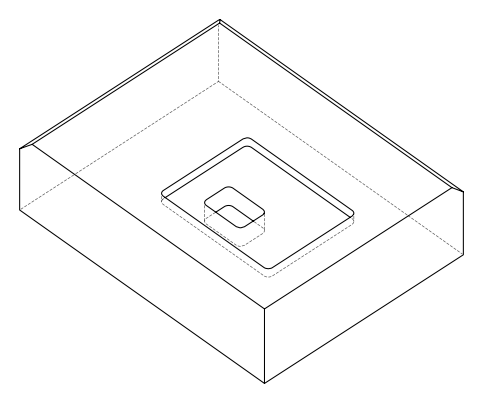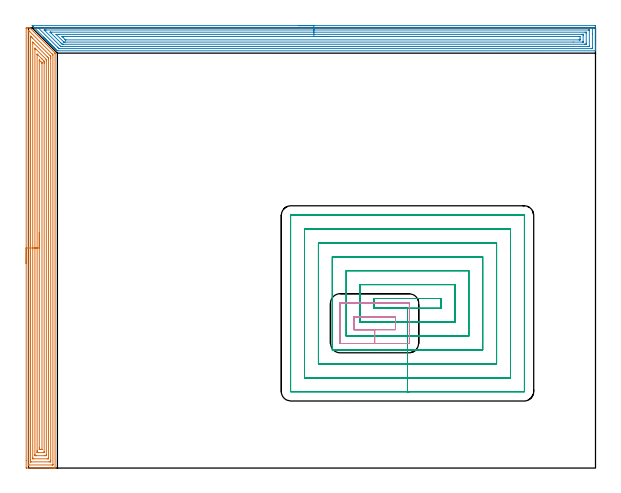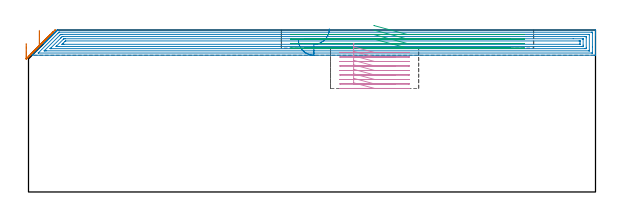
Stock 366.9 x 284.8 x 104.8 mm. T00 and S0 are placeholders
(PLAN: 4 operations, 1 tool changes, 56.6 min)
(1 AREA_MILL | FG_CHAMFER_SURFACE | UGT0205_001 | 15.87 min | 49783 mm3)
(2 AREA_MILL_1 | FG_CHAMFER_SURFACE_1 | UGT0205_001 | 17.43 min | 46985 mm3)
(3 MILL_RECTANGULAR_POCKET | POCKET_RECTANGULAR_STRAIGHT | NXT0201_011 | Follow Part, ap 3, ae 75% | 18.48 min | 240974 mm3)
(4 MILL_RECTANGULAR_POCKET_1 | POCKET_RECTANGULAR_STRAIGHT_1 | NXT0201_011 | Follow Part, ap 3, ae 75% | 4.85 min | 56056 mm3)
(TOOL UGT0205_001 | Chamfer Mill 20 x 3 x 45 deg. | D20 FL50 Z2)
(TOOL NXT0201_011 | ENDMILL 12mm [2P460-1200-NA 1630] | D12 FL38 Z6)
(OP 1 AREA_MILL)
G17 G21 G94 G90
T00 M6
G54
G17 G0 G90 X-1.5 Y132.4 S1061 M3
G43 Z114.8 H0
Z96.1
G94 G1 Y132.438 Z95.228 F250.
Y132.552 Z94.364
Y132.741 Z93.512
Y133.003 Z92.68
Y133.337 Z91.874
Y133.74 Z91.1
Y134.208 Z90.364
Y134.74 Z89.672
Y135.329 Z89.029
Y135.972 Z88.44
Y136.664 Z87.908
Y137.4 Z87.44
Y138.174 Z87.037
Y138.98 Z86.703
Y139.812 Z86.441
Y140.663 Z86.252
Y141.528 Z86.138
Y142.4 Z86.1
Y284.455
X-1.497 Y284.649 Z86.103
X-1.491 Y284.798 Z86.105
X-1.299 Y284.8 Z86.298
X-1. Z86.596
X-0.4 Z87.199
X0.763 Z88.363
X0.901 Z88.497
X17.148 Y268.552 Z104.747
X17.198 Y268.495 Z104.786
X17.2 Y268.15 Z104.8
Y0.151
X17.197 Y0.009 Z104.788
X17.181 Y0.007 Z104.772
X16.861 Y0. Z104.46
X16.414 Z104.013
X15.815 Z103.409
X14.63 Z102.227
X14.045 Z101.638
X3.905 Z91.502
X-1.293 Y0.001 Z86.304
X-1.492 Y0.01 Z86.106
X-1.499 Y0.208 Z86.099
X-1.5 Y5.028 Z86.1
Y142.4
X-0.086 Z87.514
Y282.419
X-0.084 Y282.635 Z87.516
X-0.082 Y282.742 Z87.518
X-0.079 Y282.787 Z87.521
X0.015 Y282.79 Z87.615
X0.403 Z88.003
X0.77 Y282.477 Z88.37
X0.79 Y282.459 Z88.39
X15.1 Y268.15 Z102.7
X15.273 Y267.974 Z102.873
X15.626 Y267.613 Z103.226
X15.779 Y267.444 Z103.379
X15.782 Y267.394 Z103.382
X15.785 Y267.288 Z103.385
X15.786 Y2.381 Z103.386
X15.784 Y2.165 Z103.384
X15.782 Y2.058 Z103.382
X15.779 Y2.013 Z103.379
X15.685 Y2.009 Z103.285
X15.306 Y2.001 Z102.906
X0.263 Y2. Z87.863
X0.037 Y2.002 Z87.637
X-0.059 Y2.006 Z87.541
X-0.075 Y2.009 Z87.525
X-0.079 Y2.02 Z87.521
X-0.083 Y2.065 Z87.517
X-0.085 Y2.16 Z87.515
X-0.086 Y142.4 Z87.514
X1.328 Z88.928
X1.329 Y279.291 Z88.929
X1.33 Y279.379 Z88.93
X1.332 Y279.437 Z88.932
X1.334 Y279.454 Z88.934
X1.363 Y279.428 Z88.963
X1.655 Y279.144 Z89.255
X1.949 Y278.852 Z89.549
X2.54 Y278.261 Z90.14
X14.045 Y266.755 Z101.645
X14.237 Y266.558 Z101.837
X14.332 Y266.457 Z101.932
X14.365 Y266.409 Z101.965
X14.366 Y266.366 Z101.966
X14.37 Y266.038 Z101.97
X14.371 Y265.474 Z101.971
X14.372 Y265.145 Z101.972
X14.371 Y5.056 Z101.971
Y4.728
X14.366 Y4.164 Z101.966
X14.364 Y4.01 Z101.964
X14.205 Y4.002 Z101.805
X14.045 Y4.001 Z101.645
X13.323 Y4. Z100.923
X1.655 Z89.255
X1.492 Y4.002 Z89.092
X1.384 Y4.006 Z88.984
X1.347 Y4.01 Z88.947
X1.335 Y4.02 Z88.935
X1.333 Y4.055 Z88.933
X1.33 Y4.164 Z88.93
X1.329 Y4.493 Z88.929
X1.328 Y5.056 Z88.928
Y142.4
X2.743 Z90.343
Y275.285
X2.745 Y275.483 Z90.345
X2.748 Y275.581 Z90.348
X2.749 Y275.59 Z90.349
X2.76 Y275.582 Z90.36
X2.791 Y275.555 Z90.391
X3.066 Y275.285 Z90.666
X12.275 Y266.075 Z99.875
X12.868 Y265.474 Z100.468
X12.95 Y265.383 Z100.55
X12.953 Y265.302 Z100.553
X12.955 Y265.13 Z100.555
X12.957 Y264.787 Z100.557
Y264.583
Y6.84
X12.953 Y6.156 Z100.553
X12.95 Y6.055 Z100.55
X12.946 Y6.01 Z100.546
X12.899 Y6.008 Z100.499
X12.691 Y6.004 Z100.291
X12.275 Y6. Z99.875
X12.223 Z99.823
X3.374 Z90.974
X2.993 Y6.002 Z90.593
X2.803 Y6.007 Z90.403
X2.758 Y6.01 Z90.358
X2.749 Y6.017 Z90.349
X2.747 Y6.032 Z90.347
X2.745 Y6.093 Z90.345
X2.743 Y6.636 Z90.343
Y6.84
Y142.4
X4.157 Z91.757
Y270.98
X4.161 Y271.717 Z91.761
X4.162 Y271.72 Z91.762
X4.178 Y271.717 Z91.778
X4.31 Y271.589 Z91.91
X5.076 Y270.825 Z92.676
X11.39 Y264.51 Z98.99
X11.489 Y264.405 Z99.089
X11.536 Y264.354 Z99.136
X11.539 Y264.154 Z99.139
X11.542 Y263.845 Z99.142
X11.543 Y263.691 Z99.143
Y263.536
X11.542 Y8.47 Z99.142
X11.541 Y8.315 Z99.141
X11.536 Y8.015 Z99.136
X11.39 Y8.01 Z98.99
X11.121 Y8.002 Z98.721
X10.505 Y8. Z98.105
X10.239 Z97.839
X4.929 Z92.529
X4.31 Y8.004 Z91.91
X4.222 Y8.006 Z91.822
X4.174 Y8.009 Z91.774
X4.164 Y8.161 Z91.764
X4.159 Y8.469 Z91.759
X4.158 Y8.623 Z91.758
X4.157 Y142.4 Z91.757
X5.571 Z93.171
Y267.771
X5.572 Y267.844 Z93.172
X5.574 Y267.864 Z93.174
X5.601 Y267.841 Z93.201
X5.746 Y267.702 Z93.346
X5.967 Y267.485 Z93.567
X6.08 Y267.372 Z93.68
X8.735 Y264.718 Z96.335
X9.62 Y263.832 Z97.22
X9.76 Y263.691 Z97.36
X9.902 Y263.539 Z97.502
X10.122 Y263.301 Z97.722
X10.125 Y263.182 Z97.725
X10.127 Y262.799 Z97.727
X10.129 Y262.286 Z97.729
Y261.907
Y10.786
X10.127 Y10.407 Z97.727
X10.124 Y10.151 Z97.724
X10.122 Y10.026 Z97.722
X10.113 Y10.01 Z97.713
X10.081 Y10.006 Z97.681
X10.022 Y10.002 Z97.622
X6.484 Y10. Z94.084
X6.08 Y10.001 Z93.68
X5.595 Y10.004 Z93.195
X5.58 Y10.01 Z93.18
X5.577 Y10.022 Z93.177
X5.573 Y10.407 Z93.173
X5.571 Y10.92 Z93.171
Y11.299
Y142.4
X6.985 Z94.585
Y263.691
X6.987 Y263.889 Z94.587
X6.99 Y263.987 Z94.59
X6.992 Y263.997 Z94.592
X7.001 Y263.992 Z94.601
X7.033 Y263.965 Z94.633
X7.106 Y263.896 Z94.706
X8.203 Y262.799 Z95.803
X8.562 Y262.434 Z96.162
X8.663 Y262.327 Z96.263
X8.708 Y262.276 Z96.308
X8.71 Y262.253 Z96.31
X8.712 Y262.145 Z96.312
X8.715 Y261.928 Z96.315
Y12.191
X8.713 Y12.082 Z96.313
X8.71 Y12.029 Z96.31
X8.709 Y12.01 Z96.309
X8.039 Y12. Z95.639
X7.059 Y12.002 Z94.659
X7.044 Y12.003 Z94.644
X7. Y12.009 Z94.6
X6.987 Y12.169 Z94.587
X6.986 Y12.191 Z94.586
X6.985 Y13.062 Z94.585
Y142.4
Y143.272 Z94.623
Y144.136 Z94.737
Y144.988 Z94.926
Y145.82 Z95.188
Y146.626 Z95.522
Y147.4 Z95.925
Y148.136 Z96.394
Y148.828 Z96.925
Y149.471 Z97.514
Y150.06 Z98.157
Y150.591 Z98.85
Y151.06 Z99.585
Y151.463 Z100.359
Y151.797 Z101.165
Y152.059 Z101.997
Y152.248 Z102.849
Y152.362 Z103.714
Y152.4 Z104.585
G0 Z114.8
M5
M2
(OP 2 AREA_MILL_1)
G17 G21 G94 G90
T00 M6
G54
G17 G0 G90 X174.65 Y286.3 S1061 M3
G43 Z114.8 H0
Z98.5
G94 G1 X174.688 Z97.628 F250.
X174.802 Z96.764
X174.991 Z95.912
X175.253 Z95.08
X175.587 Z94.274
X175.99 Z93.5
X176.458 Z92.764
X176.99 Z92.072
X177.579 Z91.429
X178.222 Z90.84
X178.914 Z90.308
X179.65 Z89.84
X180.424 Z89.437
X181.23 Z89.103
X182.062 Z88.841
X182.914 Z88.652
X183.778 Z88.538
X184.65 Z88.5
X366.293
X366.607 Y286.297 Z88.502
X366.89 Y286.292 Z88.506
X366.9 Y286.005 Z88.792
Y273.252 Z101.543
Y272.682 Z102.114
Y272.361 Z102.435
Y271.792 Z103.004
Y271.47 Z103.325
Y270.827 Z103.972
Y270.418 Z104.381
Y270.048 Z104.743
X366.89 Y270.003 Z104.788
X366.739 Y270. Z104.8
X19.074
X18.697 Y270.005 Z104.791
X18.581 Y270.117 Z104.68
X18.119 Y270.58 Z104.217
X18.058 Y270.641 Z104.158
X17.884 Y270.816 Z103.983
X17.822 Y270.877 Z103.92
X17.762 Y270.937 Z103.862
X17.586 Y271.113 Z103.686
X17.525 Y271.174 Z103.623
X17.466 Y271.234 Z103.565
X17.289 Y271.411 Z103.388
X17.228 Y271.47 Z103.326
X17.17 Y271.53 Z103.269
X16.991 Y271.708 Z103.091
X16.931 Y271.767 Z103.029
X16.873 Y271.826 Z102.973
X16.694 Y272.006 Z102.793
X16.634 Y272.064 Z102.733
X16.577 Y272.122 Z102.677
X16.396 Y272.303 Z102.496
X16.337 Y272.361 Z102.436
X16.281 Y272.419 Z102.38
X16.099 Y272.601 Z102.198
X16.041 Y272.658 Z102.139
X15.985 Y272.715 Z102.084
X15.801 Y272.898 Z101.901
X15.744 Y272.955 Z101.842
X15.689 Y273.011 Z101.788
X15.504 Y273.196 Z101.603
X15.447 Y273.252 Z101.545
X15.392 Y273.307 Z101.492
X15.206 Y273.493 Z101.306
X15.15 Y273.549 Z101.248
X15.096 Y273.603 Z101.196
X14.909 Y273.791 Z101.008
X14.853 Y273.845 Z100.951
X14.8 Y273.9 Z100.899
X14.611 Y274.088 Z100.711
X14.556 Y274.142 Z100.655
X14.504 Y274.196 Z100.603
X14.314 Y274.386 Z100.413
X14.259 Y274.439 Z100.358
X14.207 Y274.492 Z100.307
X14.016 Y274.683 Z100.115
X13.963 Y274.736 Z100.061
X13.911 Y274.788 Z100.011
X13.719 Y274.981 Z99.818
X13.666 Y275.033 Z99.764
X13.615 Y275.085 Z99.714
X13.421 Y275.279 Z99.52
X13.369 Y275.33 Z99.467
X13.319 Y275.381 Z99.418
X13.123 Y275.576 Z99.223
X13.072 Y275.627 Z99.17
X13.023 Y275.677 Z99.122
X12.826 Y275.874 Z98.925
X12.775 Y275.923 Z98.873
X12.726 Y275.973 Z98.826
X12.528 Y276.171 Z98.628
X12.478 Y276.22 Z98.577
X12.43 Y276.269 Z98.53
X12.231 Y276.469 Z98.33
X12.181 Y276.517 Z98.28
X12.134 Y276.566 Z98.233
X11.933 Y276.766 Z98.033
X11.885 Y276.814 Z97.983
X11.838 Y276.862 Z97.937
X11.636 Y277.064 Z97.735
X11.588 Y277.111 Z97.686
X11.542 Y277.158 Z97.641
X11.338 Y277.361 Z97.438
X11.291 Y277.408 Z97.389
X11.245 Y277.454 Z97.345
X11.041 Y277.659 Z97.14
X10.994 Y277.705 Z97.092
X10.949 Y277.75 Z97.049
X10.743 Y277.956 Z96.843
X10.697 Y278.002 Z96.796
X10.653 Y278.047 Z96.752
X10.446 Y278.254 Z96.545
X10.4 Y278.298 Z96.499
X10.357 Y278.343 Z96.456
X10.148 Y278.551 Z96.248
X10.103 Y278.595 Z96.202
X10.06 Y278.639 Z96.16
X9.851 Y278.849 Z95.95
X2.979 Y285.72 Z89.078
X2.897 Y285.803 Z88.997
X2.71 Y285.99 Z88.81
X2.533 Y286.166 Z88.632
X2.412 Y286.288 Z88.51
X2.411 Y286.296 Z88.502
X2.412 Y286.299 Z88.499
X2.53 Y286.3 Z88.5
X184.65
Y284.886 Z89.914
X364.564 Y284.885 Z89.915
X364.676 Y284.883 Z89.917
X364.89 Y284.879 Z89.921
X364.892 Y284.83 Z89.97
X364.899 Y284.439 Z90.361
X364.9 Y280.875 Z93.925
X364.899 Y271.971 Z102.829
X364.892 Y271.47 Z103.33
X364.89 Y271.428 Z103.372
X364.732 Y271.42 Z103.38
X364.62 Y271.416 Z103.384
X364.563 Y271.415 Z103.385
X364.507 Y271.414 Z103.386
X19.967 Y271.415 Z103.385
X19.91 Y271.416 Z103.384
X19.798 Y271.42 Z103.38
X19.738 Y271.424 Z103.376
X19.72 Y271.438 Z103.362
X19.683 Y271.47 Z103.33
X19.074 Y272.076 Z102.724
X18.789 Y272.361 Z102.439
X6.578 Y284.573 Z90.227
X6.327 Y284.83 Z89.97
X6.293 Y284.869 Z89.931
X6.29 Y284.879 Z89.921
X6.522 Y284.886 Z89.914
X184.65
Y283.472 Z91.328
X362.298 Y283.471 Z91.329
X362.722 Y283.47 Z91.33
X362.863 Y283.469 Z91.331
X362.885 Y283.466 Z91.334
X362.89 Y283.464 Z91.336
X362.894 Y283.438 Z91.362
X362.898 Y283.344 Z91.456
X362.9 Y283.226 Z91.574
Y283.048 Z91.752
X362.899 Y273.075 Z101.725
X362.895 Y272.897 Z101.903
X362.89 Y272.847 Z101.953
X362.886 Y272.834 Z101.966
X362.88 Y272.833 Z101.967
X362.828 Y272.83 Z101.97
X362.722 Y272.829 Z101.971
X362.254 Y272.828 Z101.972
X21.752 Y272.829 Z101.971
X21.282 Y272.83 Z101.97
X20.859 Y272.834 Z101.966
X20.801 Y272.835 Z101.965
X20.769 Y272.842 Z101.958
X20.737 Y272.871 Z101.929
X20.606 Y272.997 Z101.803
X20.348 Y273.252 Z101.548
X10.552 Y283.048 Z91.752
X10.148 Y283.455 Z91.345
X10.146 Y283.466 Z91.334
X10.148 Y283.467 Z91.333
X10.618 Y283.471 Z91.329
X11.041
X11.509 Y283.472 Z91.328
X184.65
Y282.057 Z92.743
X360.146
X360.849 Y282.051 Z92.749
X360.884
X360.89 Y282.013 Z92.787
X360.894 Y281.912 Z92.888
X360.898 Y281.71 Z93.09
X360.9 Y281.304 Z93.496
Y275.033 Z99.767
X360.898 Y274.606 Z100.194
X360.894 Y274.393 Z100.407
X360.89 Y274.287 Z100.513
X360.881 Y274.249 Z100.551
X360.831 Y274.248 Z100.552
X360.044 Y274.243 Z100.557
X359.944
X22.544
X22.148 Y274.244 Z100.556
X21.95 Y274.247 Z100.554
X21.852 Y274.25 Z100.55
X21.806 Y274.254 Z100.546
X21.752 Y274.303 Z100.497
X21.016 Y275.033 Z99.767
X20.859 Y275.189 Z99.611
X14.611 Y281.438 Z93.362
X14.043 Y282.014 Z92.786
X14.012 Y282.048 Z92.752
Y282.051 Z92.749
X14.022 Y282.053 Z92.747
X14.106 Y282.056 Z92.744
X14.274 Y282.057 Z92.743
X14.611
X184.65
Y280.643 Z94.157
X358.259
X358.887 Y280.641 Z94.159
X358.89 Y280.639 Z94.161
X358.897 Y280.631 Z94.169
X358.898 Y280.377 Z94.423
X358.9 Y279.737 Z95.063
Y276.175 Z98.625
X358.899 Y275.923 Z98.877
X358.897 Y275.764 Z99.036
X358.893 Y275.684 Z99.116
X358.891 Y275.669 Z99.131
X358.868 Y275.664 Z99.136
X358.793 Y275.661 Z99.139
X358.525 Y275.658 Z99.142
X352.432 Y275.657 Z99.143
X23.804
X23.537 Y275.658 Z99.142
X22.907 Y275.662 Z99.138
X22.85 Y275.664 Z99.136
X22.718 Y275.785 Z99.015
X22.644 Y275.855 Z98.945
X18.122 Y280.377 Z94.423
X18.063 Y280.437 Z94.363
X17.948 Y280.557 Z94.243
X17.877 Y280.633 Z94.167
X17.881 Y280.637 Z94.163
X17.918 Y280.639 Z94.161
X18.181 Y280.642 Z94.158
X19.699 Y280.643 Z94.157
X184.65
Y279.229 Z95.571
X356.474 Y279.228 Z95.572
X356.734 Y279.227 Z95.573
X356.841 Y279.224 Z95.576
X356.887 Y279.222 Z95.578
X356.89 Y279.196 Z95.604
X356.897 Y279.064 Z95.736
X356.9 Y277.705 Z97.095
X356.899 Y277.281 Z97.519
X356.894 Y277.138 Z97.662
X356.89 Y277.088 Z97.712
X356.884 Y277.077 Z97.723
X356.87 Y277.076 Z97.724
X356.792 Y277.073 Z97.727
X356.474 Y277.071 Z97.729
X356.216
X24.172
X24.013 Y277.072 Z97.728
X23.934 Y277.074 Z97.726
X23.897 Y277.078 Z97.722
X23.878 Y277.082 Z97.718
X23.839 Y277.118 Z97.682
X23.537 Y277.412 Z97.388
X22.352 Y278.595 Z96.205
X21.752 Y279.198 Z95.602
X21.735 Y279.221 Z95.579
X21.736 Y279.222 Z95.578
X21.752 Y279.224 Z95.576
X22.011 Y279.227 Z95.573
X22.644 Y279.229 Z95.571
X22.902
X184.65
X185.522 Z95.609
X186.386 Z95.723
X187.238 Z95.912
X188.07 Z96.174
X188.876 Z96.508
X189.65 Z96.911
X190.386 Z97.38
X191.078 Z97.911
X191.721 Z98.5
X192.31 Z99.143
X192.842 Z99.835
X193.31 Z100.571
X193.713 Z101.345
X194.047 Z102.151
X194.309 Z102.983
X194.498 Z103.835
X194.612 Z104.7
X194.65 Z105.571
G0 Z114.8
M5
M2
(OP 3 MILL_RECTANGULAR_POCKET)
G17 G21 G94 G90
T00 M6
G54
G17 G0 G90 X223.6 Y103.862 S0 M3
G43 Z114.8 H1
Z107.8
G94 G1 Y103.4 Z107.676 F250.
X245.25 Z101.875
X266.9 F500.
Y109.7
X223.6
Y103.4
X245.25
Y94.4
X275.9
Y118.7
X214.6
Y94.4
X245.25
Y85.4
X284.9
Y127.7
X205.6
Y85.4
X245.25
Y76.4
X293.9
Y136.7
X196.6
Y76.4
X245.25
Y67.4
X302.9
Y145.7
X187.6
Y67.4
X245.25
Y58.4
X311.9
Y154.7
X178.6
Y58.4
X245.25
Y49.4
X320.7
G3 X320.9 Y49.6 R0.2
G1 Y163.5
G3 X320.7 Y163.7 R0.2
G1 X169.8
G3 X169.6 Y163.5 R0.2
G1 Y49.6
G3 X169.8 Y49.4 R0.2
G1 X245.25
X246.25
G0 X223.6 Y103.862 Z104.875
G1 Y103.4 Z104.751 F250.
X245.25 Z98.95
X266.9 F500.
Y109.7
X223.6
Y103.4
X245.25
Y94.4
X275.9
Y118.7
X214.6
Y94.4
X245.25
Y85.4
X284.9
Y127.7
X205.6
Y85.4
X245.25
Y76.4
X293.9
Y136.7
X196.6
Y76.4
X245.25
Y67.4
X302.9
Y145.7
X187.6
Y67.4
X245.25
Y58.4
X311.9
Y154.7
X178.6
Y58.4
X245.25
Y49.4
X320.7
G3 X320.9 Y49.6 R0.2
G1 Y163.5
G3 X320.7 Y163.7 R0.2
G1 X169.8
G3 X169.6 Y163.5 R0.2
G1 Y49.6
G3 X169.8 Y49.4 R0.2
G1 X245.25
X246.25
G0 X223.6 Y103.862 Z101.95
G1 Y103.4 Z101.826 F250.
X245.25 Z96.025
X266.9 F500.
Y109.7
X223.6
Y103.4
X245.25
Y94.4
X275.9
Y118.7
X214.6
Y94.4
X245.25
Y85.4
X284.9
Y127.7
X205.6
Y85.4
X245.25
Y76.4
X293.9
Y136.7
X196.6
Y76.4
X245.25
Y67.4
X302.9
Y145.7
X187.6
Y67.4
X245.25
Y58.4
X311.9
Y154.7
X178.6
Y58.4
X245.25
Y49.4
X320.7
G3 X320.9 Y49.6 R0.2
G1 Y163.5
G3 X320.7 Y163.7 R0.2
G1 X169.8
G3 X169.6 Y163.5 R0.2
G1 Y49.6
G3 X169.8 Y49.4 R0.2
G1 X245.25
X246.25
G0 X223.6 Y103.862 Z99.025
G1 Y103.4 Z98.901 F250.
X245.25 Z93.1
X266.9 F500.
Y109.7
X223.6
Y103.4
X245.25
Y94.4
X275.9
Y118.7
X214.6
Y94.4
X245.25
Y85.4
X284.9
Y127.7
X205.6
Y85.4
X245.25
Y76.4
X293.9
Y136.7
X196.6
Y76.4
X245.25
Y67.4
X302.9
Y145.7
X187.6
Y67.4
X245.25
Y58.4
X311.9
Y154.7
X178.6
Y58.4
X245.25
Y49.4
X320.7
G3 X320.9 Y49.6 R0.2
G1 Y163.5
G3 X320.7 Y163.7 R0.2
G1 X169.8
G3 X169.6 Y163.5 R0.2
G1 Y49.6
G3 X169.8 Y49.4 R0.2
G1 X245.25
X246.25
G0 Z114.8
M5
M2
(OP 4 MILL_RECTANGULAR_POCKET_1)
G17 G21 G94 G90
T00 M6
G54
G17 G0 G90 X210.698 Y97.8 S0 M3
G43 Z114.8 H1
Z96.169
G94 G1 X210.4 Z96.089 F250.
Y89.6 Z93.892
X223.95 Z90.261
X237.5 F500.
Y97.8
X210.4
Y89.6
X223.95
Y80.6
X246.2
G3 X246.5 Y80.9 R0.3
G1 Y106.5
G3 X246.2 Y106.8 R0.3
G1 X201.7
G3 X201.4 Y106.5 R0.3
G1 Y80.9
G3 X201.7 Y80.6 R0.3
G1 X223.95
X224.95
G0 X210.698 Y97.8 Z93.261
G1 X210.4 Z93.182 F250.
Y89.6 Z90.985
X223.95 Z87.354
X237.5 F500.
Y97.8
X210.4
Y89.6
X223.95
Y80.6
X246.2
G3 X246.5 Y80.9 R0.3
G1 Y106.5
G3 X246.2 Y106.8 R0.3
G1 X201.7
G3 X201.4 Y106.5 R0.3
G1 Y80.9
G3 X201.7 Y80.6 R0.3
G1 X223.95
X224.95
G0 X210.698 Y97.8 Z90.354
G1 X210.4 Z90.274 F250.
Y89.6 Z88.077
X223.95 Z84.446
X237.5 F500.
Y97.8
X210.4
Y89.6
X223.95
Y80.6
X246.2
G3 X246.5 Y80.9 R0.3
G1 Y106.5
G3 X246.2 Y106.8 R0.3
G1 X201.7
G3 X201.4 Y106.5 R0.3
G1 Y80.9
G3 X201.7 Y80.6 R0.3
G1 X223.95
X224.95
G0 X210.698 Y97.8 Z87.446
G1 X210.4 Z87.366 F250.
Y89.6 Z85.169
X223.95 Z81.538
X237.5 F500.
Y97.8
X210.4
Y89.6
X223.95
Y80.6
X246.2
G3 X246.5 Y80.9 R0.3
G1 Y106.5
G3 X246.2 Y106.8 R0.3
G1 X201.7
G3 X201.4 Y106.5 R0.3
G1 Y80.9
G3 X201.7 Y80.6 R0.3
G1 X223.95
X224.95
G0 X210.698 Y97.8 Z84.538
G1 X210.4 Z84.459 F250.
Y89.6 Z82.261
X223.95 Z78.631
X237.5 F500.
Y97.8
X210.4
Y89.6
X223.95
Y80.6
X246.2
G3 X246.5 Y80.9 R0.3
G1 Y106.5
G3 X246.2 Y106.8 R0.3
G1 X201.7
G3 X201.4 Y106.5 R0.3
G1 Y80.9
G3 X201.7 Y80.6 R0.3
G1 X223.95
X224.95
G0 X210.698 Y97.8 Z81.631
G1 X210.4 Z81.551 F250.
Y89.6 Z79.354
X223.95 Z75.723
X237.5 F500.
Y97.8
X210.4
Y89.6
X223.95
Y80.6
X246.2
G3 X246.5 Y80.9 R0.3
G1 Y106.5
G3 X246.2 Y106.8 R0.3
G1 X201.7
G3 X201.4 Y106.5 R0.3
G1 Y80.9
G3 X201.7 Y80.6 R0.3
G1 X223.95
X224.95
G0 X210.698 Y97.8 Z78.723
G1 X210.4 Z78.643 F250.
Y89.6 Z76.446
X223.95 Z72.815
X237.5 F500.
Y97.8
X210.4
Y89.6
X223.95
Y80.6
X246.2
G3 X246.5 Y80.9 R0.3
G1 Y106.5
G3 X246.2 Y106.8 R0.3
G1 X201.7
G3 X201.4 Y106.5 R0.3
G1 Y80.9
G3 X201.7 Y80.6 R0.3
G1 X223.95
X224.95
G0 X210.698 Y97.8 Z75.815
G1 X210.4 Z75.736 F250.
Y89.6 Z73.538
X223.95 Z69.908
X237.5 F500.
Y97.8
X210.4
Y89.6
X223.95
Y80.6
X246.2
G3 X246.5 Y80.9 R0.3
G1 Y106.5
G3 X246.2 Y106.8 R0.3
G1 X201.7
G3 X201.4 Y106.5 R0.3
G1 Y80.9
G3 X201.7 Y80.6 R0.3
G1 X223.95
X224.95
G0 X210.698 Y97.8 Z72.908
G1 X210.4 Z72.828 F250.
Y89.6 Z70.631
X223.95 Z67.
X237.5 F500.
Y97.8
X210.4
Y89.6
X223.95
Y80.6
X246.2
G3 X246.5 Y80.9 R0.3
G1 Y106.5
G3 X246.2 Y106.8 R0.3
G1 X201.7
G3 X201.4 Y106.5 R0.3
G1 Y80.9
G3 X201.7 Y80.6 R0.3
G1 X223.95
X224.95
G0 Z114.8
M5
M2
